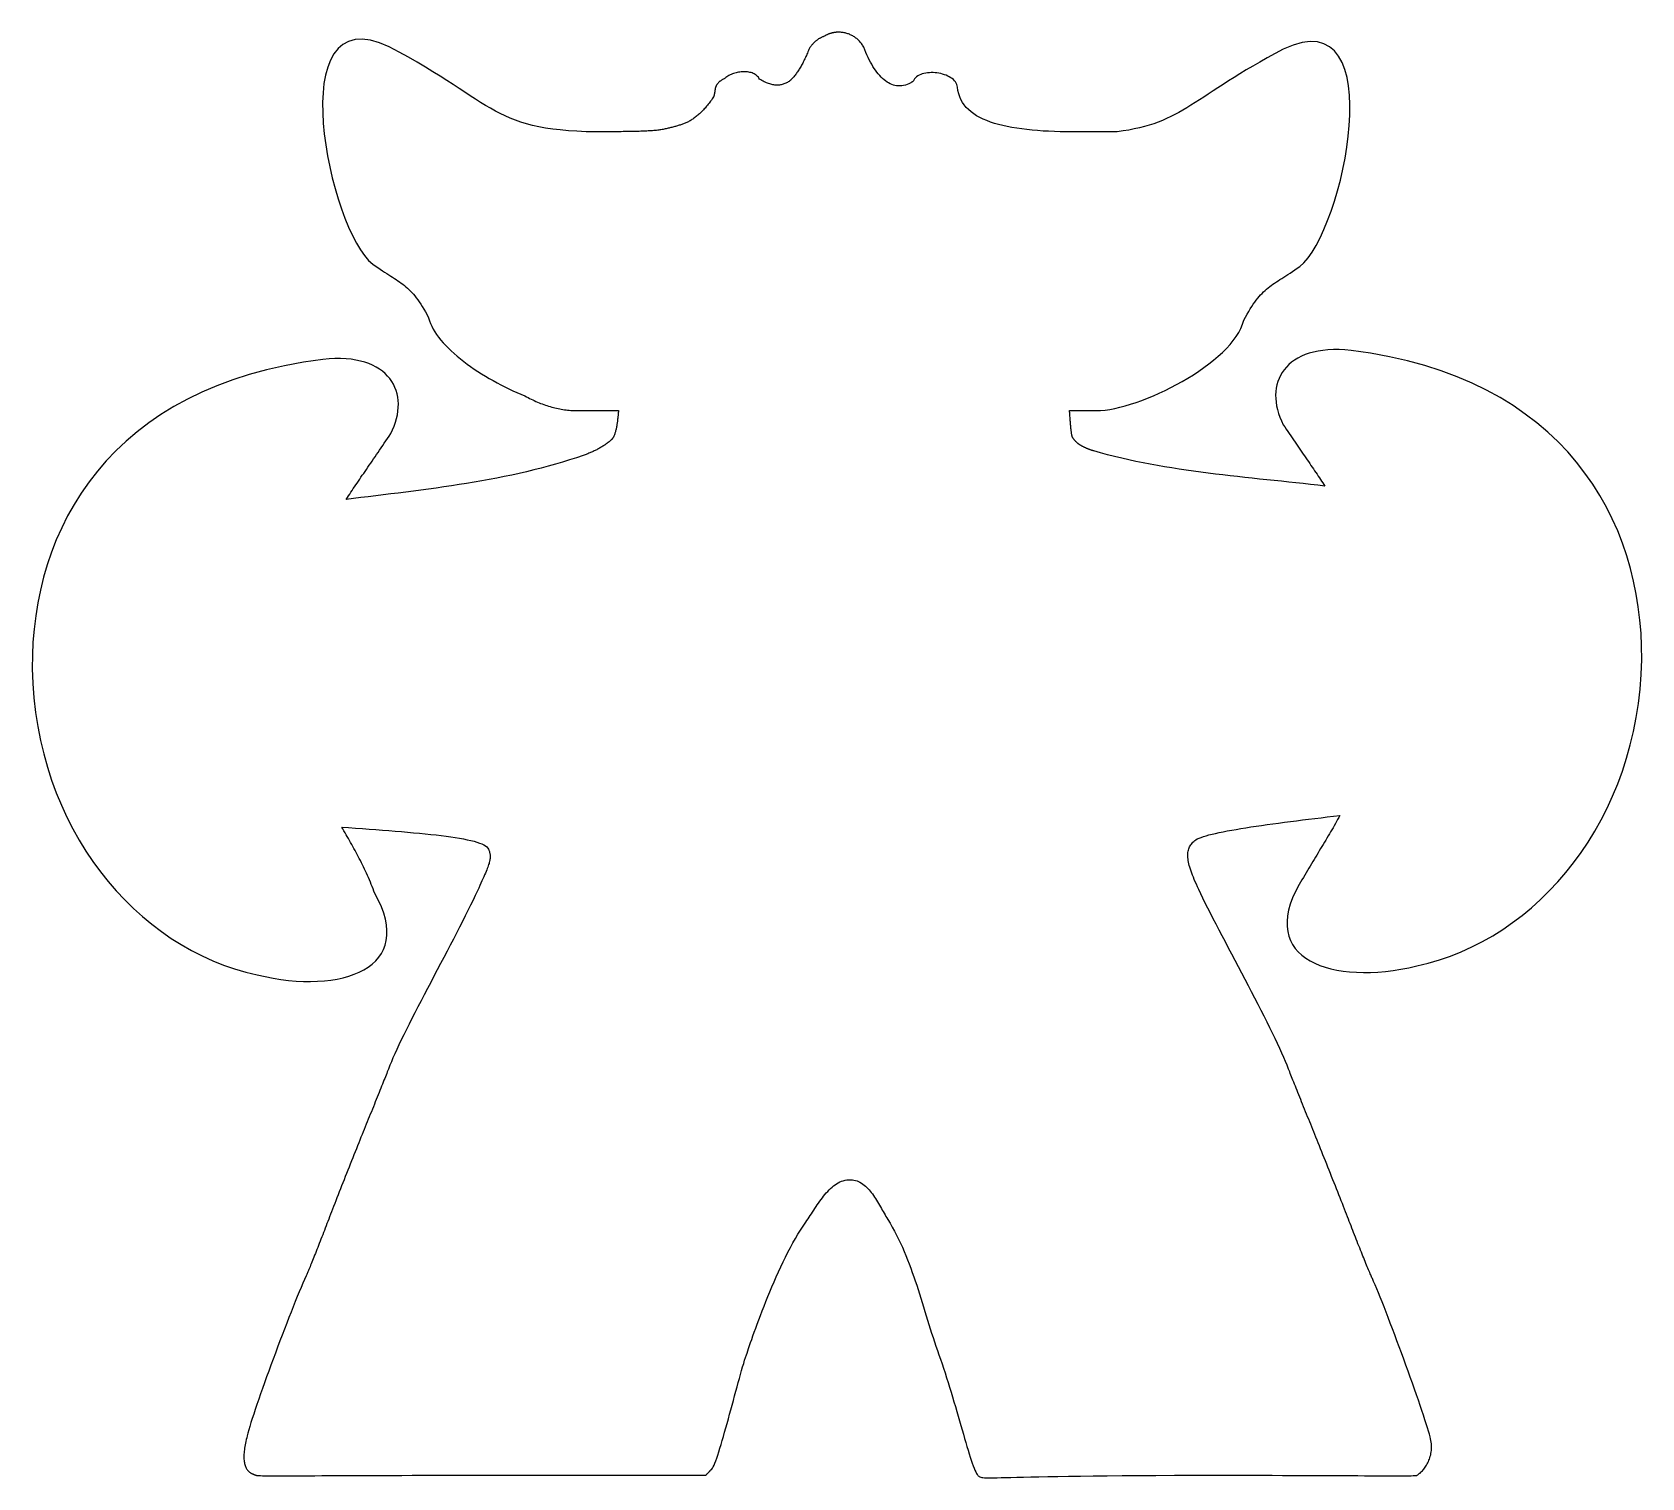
# Model space of a CAD drawing. Extents: x 3 to 206, y 0 to 183.
import ezdxf

# ---------------------------------------------------------------- set-up
doc = ezdxf.new("R2010")
doc.units = 0
doc.layers.get('0').update_dxf_attribs({"linetype": 'CONTINUOUS'})

msp = doc.modelspace()

# ---------------------------------------------------------------- linework, layer by layer
at = {"color": 7}
msp.add_lwpolyline([(104.838559, 182.807944), (104.779205, 182.807442), (104.719867, 182.805934), (104.660558, 182.803446), (104.601292, 182.799954), (104.542078, 182.795464), (104.482933, 182.789974), (104.42387, 182.783486), (104.364897, 182.775999), (104.306032, 182.767511), (104.247287, 182.758023), (104.188674, 182.747535), (104.130206, 182.736044), (104.071897, 182.723553), (104.013758, 182.710059), (103.955803, 182.695563), (103.898045, 182.680063), (103.840498, 182.663561), (103.783173, 182.646054), (103.726084, 182.627544), (103.669244, 182.608028), (103.612665, 182.587507), (103.556362, 182.56598), (103.500347, 182.543448), (103.444631, 182.519908), (103.389227, 182.495363), (103.334154, 182.46981), (103.279417, 182.443249), (103.225032, 182.41568), (103.171015, 182.387102), (103.117373, 182.357515), (103.064126, 182.326919), (103.011281, 182.295313), (102.938512, 182.267976), (102.866231, 182.239032), (102.794465, 182.208485), (102.723239, 182.176334), (102.652585, 182.142581), (102.582534, 182.107229), (102.513107, 182.070277), (102.444339, 182.031728), (102.376257, 181.991582), (102.308889, 181.949842), (102.242261, 181.906508), (102.176407, 181.861582), (102.111351, 181.815066), (102.047123, 181.76696), (101.983753, 181.717266), (101.921266, 181.665985), (101.859692, 181.613119), (101.799063, 181.558669), (101.739405, 181.502636), (101.680744, 181.445022), (101.62311, 181.385829), (101.566534, 181.325056), (101.511043, 181.262707), (101.456666, 181.198782), (101.403429, 181.133282), (101.351364, 181.06621), (101.300498, 180.997565), (101.25086, 180.927351), (101.202475, 180.855567), (101.155377, 180.782216), (101.109593, 180.707298), (101.065149, 180.630815), (101.004726, 180.476355), (100.943546, 180.323645), (100.881612, 180.172723), (100.81893, 180.023627), (100.755499, 179.876394), (100.691321, 179.731062), (100.626401, 179.587668), (100.560739, 179.446249), (100.494339, 179.306843), (100.427204, 179.169487), (100.359336, 179.034219), (100.290737, 178.901076), (100.221408, 178.770096), (100.151355, 178.641315), (100.080578, 178.514773), (100.009083, 178.390505), (99.936867, 178.26855), (99.863935, 178.148944), (99.790291, 178.031726), (99.715938, 177.916932), (99.640875, 177.804601), (99.565107, 177.694769), (99.488634, 177.587474), (99.411463, 177.482754), (99.333591, 177.380645), (99.255026, 177.281186), (99.175767, 177.184414), (99.095818, 177.090365), (99.015181, 176.999079), (98.933856, 176.910592), (98.851851, 176.824941), (98.769163, 176.742164), (98.666045, 176.664634), (98.562227, 176.59201), (98.457656, 176.524329), (98.35227, 176.461627), (98.246008, 176.403941), (98.138807, 176.351307), (98.030611, 176.30376), (97.921354, 176.261339), (97.81098, 176.224078), (97.699426, 176.192014), (97.586637, 176.165183), (97.472544, 176.143622), (97.357093, 176.127369), (97.240221, 176.116457), (97.121867, 176.110925), (97.001974, 176.110806), (96.880477, 176.116137), (96.757319, 176.126959), (96.632439, 176.143302), (96.505775, 176.165207), (96.377264, 176.192708), (96.246853, 176.225842), (96.114474, 176.264644), (95.980074, 176.309153), (95.843586, 176.359403), (95.704952, 176.415431), (95.564112, 176.477274), (95.421007, 176.544968), (95.275573, 176.618548), (95.127751, 176.698053), (94.97748, 176.783516), (94.824702, 176.874976), (94.75822, 176.995243), (94.681211, 177.106648), (94.594276, 177.209323), (94.498021, 177.303399), (94.393048, 177.389008), (94.279957, 177.466281), (94.159354, 177.53535), (94.031841, 177.596347), (93.89802, 177.649402), (93.758492, 177.694647), (93.613866, 177.732215), (93.464738, 177.762235), (93.311717, 177.784841), (93.155401, 177.800163), (92.996394, 177.808333), (92.8353, 177.809481), (92.672719, 177.803742), (92.509259, 177.791245), (92.345519, 177.772122), (92.182102, 177.746504), (92.019613, 177.714523), (91.858654, 177.676311), (91.699825, 177.631999), (91.543731, 177.581719), (91.390977, 177.525602), (91.242164, 177.463779), (91.097892, 177.396383), (90.958769, 177.323544), (90.825395, 177.245394), (90.698372, 177.162065), (90.578304, 177.073688), (90.465795, 176.980395), (90.401541, 176.950137), (90.338401, 176.918901), (90.276425, 176.886691), (90.215663, 176.853515), (90.156164, 176.819378), (90.097974, 176.784288), (90.041147, 176.748251), (89.985727, 176.711274), (89.931765, 176.673361), (89.879312, 176.634521), (89.828414, 176.59476), (89.779124, 176.554083), (89.731486, 176.512498), (89.685552, 176.47001), (89.641372, 176.426626), (89.598991, 176.382353), (89.558462, 176.337198), (89.519833, 176.291165), (89.483151, 176.244262), (89.448467, 176.196496), (89.41583, 176.147872), (89.385289, 176.098397), (89.356892, 176.048078), (89.330698, 175.99692), (89.306727, 175.944931), (89.285057, 175.892117), (89.265743, 175.838484), (89.248809, 175.784038), (89.23431, 175.728787), (89.222298, 175.672735), (89.212826, 175.615891), (89.205947, 175.55826), (89.202984, 175.528387), (89.199835, 175.498621), (89.196501, 175.468962), (89.192982, 175.439409), (89.189305, 175.409961), (89.185442, 175.380618), (89.181394, 175.351379), (89.177187, 175.322243), (89.172795, 175.29321), (89.168244, 175.26428), (89.163508, 175.235451), (89.158613, 175.206723), (89.153559, 175.178095), (89.148321, 175.149567), (89.142923, 175.121138), (89.137367, 175.092807), (89.131652, 175.064574), (89.125778, 175.036438), (89.119746, 175.008398), (89.113554, 174.980454), (89.107204, 174.952606), (89.100696, 174.924852), (89.094028, 174.897192), (89.087202, 174.869625), (89.080217, 174.842151), (89.073073, 174.814768), (89.065797, 174.787478), (89.058362, 174.760277), (89.050769, 174.733167), (89.043043, 174.706147), (89.035158, 174.679215), (89.027142, 174.652372), (88.930024, 174.505395), (88.832686, 174.361774), (88.73511, 174.221471), (88.637275, 174.084447), (88.539163, 173.95066), (88.440759, 173.820073), (88.342043, 173.692646), (88.242996, 173.568339), (88.143603, 173.447112), (88.043841, 173.328927), (87.943697, 173.213744), (87.84315, 173.101523), (87.742182, 172.992225), (87.640778, 172.885811), (87.538913, 172.78224), (87.436578, 172.681475), (87.333747, 172.583474), (87.230406, 172.488199), (87.126536, 172.395611), (87.022119, 172.305669), (86.917137, 172.218335), (86.811571, 172.133569), (86.705404, 172.05133), (86.598616, 171.971582), (86.491192, 171.894282), (86.383113, 171.819393), (86.274358, 171.746874), (86.164913, 171.676687), (86.054757, 171.608792), (85.943875, 171.543148), (85.832245, 171.479718), (85.71985, 171.418461), (85.620144, 171.376602), (85.519232, 171.335449), (85.417119, 171.294997), (85.313812, 171.255239), (85.209321, 171.216173), (85.103651, 171.177793), (84.996812, 171.140094), (84.88881, 171.103071), (84.779653, 171.066721), (84.669351, 171.031037), (84.557906, 170.996016), (84.445331, 170.961652), (84.331629, 170.927941), (84.21681, 170.894878), (84.100883, 170.862458), (83.983853, 170.830676), (83.865727, 170.799527), (83.746516, 170.769008), (83.626223, 170.739112), (83.504859, 170.709836), (83.382431, 170.681175), (83.258947, 170.653122), (83.134413, 170.625675), (83.008837, 170.598829), (82.882225, 170.572577), (82.754588, 170.546915), (82.625932, 170.52184), (82.496262, 170.497345), (82.365589, 170.473427), (82.233922, 170.45008), (82.101263, 170.427299), (81.967624, 170.405082), (81.798569, 170.388765), (81.627709, 170.373673), (81.455018, 170.359748), (81.280459, 170.346927), (81.104003, 170.335147), (80.925619, 170.32435), (80.745268, 170.314473), (80.562928, 170.305453), (80.378558, 170.297233), (80.19213, 170.28975), (80.003612, 170.282943), (79.812972, 170.276751), (79.620178, 170.271113), (79.425196, 170.265967), (79.227994, 170.261255), (79.028543, 170.256913), (78.826806, 170.252881), (78.622757, 170.249097), (78.416358, 170.245501), (78.20758, 170.242033), (77.996393, 170.238627), (77.78276, 170.235228), (77.566651, 170.231772), (77.348037, 170.228198), (77.126879, 170.224446), (76.90315, 170.220453), (76.676818, 170.216162), (76.44785, 170.211508), (76.216213, 170.20643), (75.981876, 170.200869), (75.744804, 170.194762), (75.50497, 170.18805), (74.165501, 170.198241), (72.913787, 170.228855), (71.744143, 170.279955), (70.650893, 170.351604), (69.628355, 170.443864), (68.670854, 170.556798), (67.772708, 170.690469), (66.928234, 170.84494), (66.131759, 171.020274), (65.377601, 171.216533), (64.660081, 171.43378), (63.973516, 171.672077), (63.312232, 171.931488), (62.670546, 172.212076), (62.04278, 172.513903), (61.423253, 172.837031), (60.806287, 173.181525), (60.186204, 173.547445), (59.557321, 173.934856), (58.91396, 174.343819), (58.250444, 174.774398), (57.561093, 175.226656), (56.840222, 175.700655), (56.082159, 176.196457), (55.281221, 176.714127), (54.431728, 177.253726), (53.528002, 177.815317), (52.564363, 178.398963), (51.535131, 179.004727), (50.434628, 179.632671), (49.257174, 180.282858), (47.997088, 180.955352), (46.746183, 181.476372), (45.610631, 181.794128), (44.586551, 181.920046), (43.67005, 181.865552), (42.857247, 181.642072), (42.144256, 181.26103), (41.527187, 180.733852), (41.002158, 180.071965), (40.565281, 179.286792), (40.212668, 178.389761), (39.940436, 177.392296), (39.744694, 176.305824), (39.621563, 175.141768), (39.567151, 173.911556), (39.577576, 172.626613), (39.64895, 171.298363), (39.777384, 169.938234), (39.958996, 168.55765), (40.189898, 167.168036), (40.466205, 165.780819), (40.784028, 164.407424), (41.139485, 163.059276), (41.528687, 161.747802), (41.947747, 160.484425), (42.392782, 159.280573), (42.859904, 158.147671), (43.345226, 157.097143), (43.844866, 156.140416), (44.354932, 155.288916), (44.871541, 154.554067), (45.390807, 153.947296), (45.908843, 153.480027), (46.232537, 153.252056), (46.543711, 153.037877), (46.842949, 152.836209), (47.130845, 152.645766), (47.407991, 152.465273), (47.674974, 152.293439), (47.932384, 152.12899), (48.180812, 151.97064), (48.42085, 151.817105), (48.653085, 151.667107), (48.878108, 151.519361), (49.096511, 151.372586), (49.308882, 151.225499), (49.515812, 151.076819), (49.71789, 150.925263), (49.915709, 150.769551), (50.109855, 150.608398), (50.300921, 150.440523), (50.489495, 150.264646), (50.676172, 150.07948), (50.861536, 149.883747), (51.046178, 149.676163), (51.230693, 149.455447), (51.415666, 149.220317), (51.601692, 148.96949), (51.789356, 148.701684), (51.97925, 148.415616), (52.171964, 148.110006), (52.368089, 147.783569), (52.568215, 147.435028), (52.772934, 147.063095), (52.98283, 146.66649), (53.084084, 146.319531), (53.213436, 145.971118), (53.369887, 145.621651), (53.55242, 145.271527), (53.760036, 144.921145), (53.991724, 144.570908), (54.246475, 144.221211), (54.523282, 143.872456), (54.821142, 143.525037), (55.139041, 143.179359), (55.475978, 142.835816), (55.83094, 142.494807), (56.202923, 142.156736), (56.590919, 141.821998), (56.993921, 141.490994), (57.410918, 141.16412), (57.840908, 140.841778), (58.282879, 140.524365), (58.735827, 140.212281), (59.198742, 139.905923), (59.670616, 139.605692), (60.150446, 139.311989), (60.637221, 139.025207), (61.129933, 138.745752), (61.627575, 138.474017), (62.129143, 138.210404), (62.633624, 137.955312), (63.140015, 137.709135), (63.647308, 137.47228), (64.154494, 137.245141), (64.660565, 137.028119), (65.164517, 136.821612), (65.359274, 136.713098), (65.554806, 136.607506), (65.751069, 136.504868), (65.948019, 136.405216), (66.145605, 136.308587), (66.343783, 136.215012), (66.542509, 136.124527), (66.741732, 136.037164), (66.941411, 135.952958), (67.141494, 135.871943), (67.34194, 135.794153), (67.5427, 135.719619), (67.743728, 135.64838), (67.94498, 135.580467), (68.146405, 135.515914), (68.347962, 135.454753), (68.549601, 135.397021), (68.751277, 135.34275), (68.952945, 135.291976), (69.154558, 135.244729), (69.35607, 135.201047), (69.557431, 135.160962), (69.758599, 135.124508), (69.959529, 135.091718), (70.16017, 135.062627), (70.360481, 135.03728), (70.56041, 135.01569), (70.759914, 134.997884), (70.958947, 134.983914), (71.157464, 134.973833), (71.355415, 134.967642), (71.552757, 134.965261), (71.722675, 134.965245), (71.892593, 134.965229), (72.062514, 134.965213), (72.232432, 134.965197), (72.40235, 134.965179), (72.572268, 134.965163), (72.742186, 134.965147), (72.912104, 134.965131), (73.082025, 134.965115), (73.251943, 134.965099), (73.421861, 134.965083), (73.591779, 134.965067), (73.761697, 134.965049), (73.931618, 134.965033), (74.101536, 134.965017), (74.271454, 134.965001), (74.441372, 134.964985), (74.61129, 134.96497), (74.78121, 134.964954), (74.951129, 134.964938), (75.121047, 134.964919), (75.290965, 134.964903), (75.460883, 134.964888), (75.630801, 134.964872), (75.800721, 134.964856), (75.97064, 134.96484), (76.140558, 134.964824), (76.310476, 134.964808), (76.480394, 134.96479), (76.650314, 134.964774), (76.820232, 134.964758), (76.990151, 134.964742), (76.982769, 134.876702), (76.975096, 134.785955), (76.967105, 134.69269), (76.958744, 134.59709), (76.94996, 134.499348), (76.940726, 134.399653), (76.931016, 134.298188), (76.920777, 134.195149), (76.909982, 134.090715), (76.898578, 133.985083), (76.88654, 133.878434), (76.873813, 133.770963), (76.860346, 133.662852), (76.846138, 133.554293), (76.831109, 133.445473), (76.815234, 133.336581), (76.798486, 133.227805), (76.780812, 133.119334), (76.762186, 133.011352), (76.742553, 132.904053), (76.721889, 132.797625), (76.700141, 132.692249), (76.677281, 132.588122), (76.653257, 132.485427), (76.628015, 132.384353), (76.601544, 132.285092), (76.573797, 132.187826), (76.544732, 132.092748), (76.514308, 132.000046), (76.482489, 131.909905), (76.449236, 131.822516), (76.414505, 131.738066), (76.405535, 131.717588), (76.396195, 131.697241), (76.386512, 131.677053), (76.376484, 131.656998), (76.366112, 131.637101), (76.355423, 131.617337), (76.34439, 131.597731), (76.333066, 131.578284), (76.321424, 131.558996), (76.309465, 131.539867), (76.297215, 131.520923), (76.284673, 131.502137), (76.271841, 131.483537), (76.258744, 131.465096), (76.245383, 131.446839), (76.231757, 131.428768), (76.217866, 131.410883), (76.203737, 131.393182), (76.189371, 131.375667), (76.174766, 131.358363), (76.159949, 131.341244), (76.144921, 131.324337), (76.129681, 131.307616), (76.114229, 131.291106), (76.098566, 131.274807), (76.082717, 131.258747), (76.066683, 131.242899), (76.050464, 131.227262), (76.034087, 131.211863), (76.01755, 131.196676), (76.000855, 131.181727), (75.984001, 131.167016), (75.890653, 131.087805), (75.795991, 131.010129), (75.700055, 130.933966), (75.602885, 130.859298), (75.50452, 130.786106), (75.405003, 130.714364), (75.304368, 130.644059), (75.202663, 130.575164), (75.099922, 130.507664), (74.996187, 130.441537), (74.891502, 130.376759), (74.785902, 130.313314), (74.679428, 130.251179), (74.572121, 130.190339), (74.46402, 130.130765), (74.355168, 130.072443), (74.245604, 130.015351), (74.135365, 129.959468), (74.024497, 129.904774), (73.913033, 129.851249), (73.801019, 129.798872), (73.688495, 129.747624), (73.575496, 129.697483), (73.462067, 129.64843), (73.348243, 129.600445), (73.234073, 129.553505), (73.119587, 129.507592), (73.004832, 129.462684), (72.889847, 129.418763), (72.774669, 129.375808), (72.659339, 129.333798), (72.543902, 129.29271), (71.674767, 128.994837), (70.796075, 128.709058), (69.908345, 128.43496), (69.012095, 128.172139), (68.107837, 127.920179), (67.196088, 127.678675), (66.277365, 127.447218), (65.352186, 127.225394), (64.421061, 127.012796), (63.48451, 126.809014), (62.543051, 126.613638), (61.597198, 126.42626), (60.647465, 126.246467), (59.69437, 126.073853), (58.738428, 125.908007), (57.780155, 125.748519), (56.820069, 125.594979), (55.858684, 125.446979), (54.896516, 125.304106), (53.934084, 125.165954), (52.9719, 125.032115), (52.010484, 124.902172), (51.050345, 124.775723), (50.092009, 124.652353), (49.135982, 124.531655), (48.182786, 124.413217), (47.232937, 124.296634), (46.286948, 124.181492), (45.345339, 124.067385), (44.408621, 123.9539), (43.477314, 123.840627), (42.551934, 123.72716), (42.696815, 123.949622), (42.843719, 124.173745), (42.992645, 124.399604), (43.143593, 124.627273), (43.296554, 124.856831), (43.451528, 125.088346), (43.608513, 125.321902), (43.767507, 125.557566), (43.928503, 125.795416), (44.0915, 126.035531), (44.256494, 126.277979), (44.423485, 126.522838), (44.592464, 126.770186), (44.763435, 127.020093), (44.936391, 127.272635), (45.111328, 127.527892), (45.288244, 127.785932), (45.467137, 128.046835), (45.648004, 128.310675), (45.830839, 128.577523), (46.015642, 128.847459), (46.202411, 129.120557), (46.391139, 129.39689), (46.581827, 129.676536), (46.774467, 129.959566), (46.96906, 130.24606), (47.165601, 130.536088), (47.364088, 130.829728), (47.564518, 131.127053), (47.766887, 131.428141), (47.971191, 131.733063), (48.177431, 132.041898), (48.409579, 132.520153), (48.610323, 132.997946), (48.779577, 133.474125), (48.917253, 133.947549), (49.023269, 134.41707), (49.097538, 134.881546), (49.139977, 135.339831), (49.150507, 135.790782), (49.129023, 136.233252), (49.075456, 136.666095), (48.98972, 137.088169), (48.871724, 137.498326), (48.721388, 137.895426), (48.538624, 138.278318), (48.323351, 138.645861), (48.075479, 138.99691), (47.794925, 139.330319), (47.481603, 139.644943), (47.13543, 139.939636), (46.756317, 140.213258), (46.344186, 140.464657), (45.898942, 140.692696), (45.42051, 140.896221), (44.908797, 141.074095), (44.363724, 141.22517), (43.785202, 141.348302), (43.173147, 141.442345), (42.527473, 141.506155), (41.848097, 141.538585), (41.134934, 141.538492), (40.387896, 141.504731), (39.606899, 141.436157), (37.131617, 141.078263), (34.754523, 140.637509), (32.474357, 140.116608), (30.289854, 139.518277), (28.199754, 138.845227), (26.202792, 138.100176), (24.297706, 137.285836), (22.483234, 136.404922), (20.758112, 135.460151), (19.121078, 134.454234), (17.57087, 133.389887), (16.106225, 132.269826), (14.72588, 131.096761), (13.428573, 129.873413), (12.213041, 128.602489), (11.07802, 127.286708), (10.02225, 125.928787), (9.044467, 124.531436), (8.143408, 123.09737), (7.31781, 121.629306), (6.566412, 120.129954), (5.88795, 118.602033), (5.281162, 117.048257), (4.744785, 115.471338), (4.277557, 113.87399), (3.878214, 112.258931), (3.545494, 110.628873), (3.278135, 108.986533), (3.074874, 107.334622), (2.934448, 105.675857), (2.855595, 104.012953), (2.837053, 102.348621), (2.911049, 100.465746), (3.0553, 98.613898), (3.268039, 96.794305), (3.547497, 95.008204), (3.891908, 93.256826), (4.299503, 91.541405), (4.768515, 89.863172), (5.297176, 88.223361), (5.883719, 86.623206), (6.526376, 85.063937), (7.223379, 83.546787), (7.97296, 82.072992), (8.773353, 80.643779), (9.622789, 79.260387), (10.5195, 77.924045), (11.461719, 76.635987), (12.447679, 75.397446), (13.475611, 74.209652), (14.543748, 73.073844), (15.650322, 71.991245), (16.793566, 70.963098), (17.971712, 69.99063), (19.182993, 69.075074), (20.425639, 68.217665), (21.697885, 67.419634), (22.997963, 66.682214), (24.324104, 66.006638), (25.674541, 65.39414), (27.047506, 64.84595), (28.441233, 64.363303), (29.853952, 63.947431), (31.283895, 63.599564), (32.294796, 63.372933), (33.294943, 63.182126), (34.281886, 63.027093), (35.253185, 62.90779), (36.206388, 62.824171), (37.139047, 62.776189), (38.048722, 62.763806), (38.932957, 62.786957), (39.789312, 62.84561), (40.615336, 62.939715), (41.408586, 63.069223), (42.166612, 63.234093), (42.886967, 63.434276), (43.567208, 63.669727), (44.204883, 63.940395), (44.797547, 64.246243), (45.342752, 64.587217), (45.838055, 64.963272), (46.281007, 65.374363), (46.669159, 65.820445), (47.000065, 66.301468), (47.271282, 66.81739), (47.480358, 67.368162), (47.62485, 67.953741), (47.702307, 68.574075), (47.710297, 69.229122), (47.646347, 69.918836), (47.508026, 70.643169), (47.292885, 71.402074), (46.998475, 72.195506), (46.622352, 73.023419), (46.162066, 73.885768), (46.055945, 74.180437), (45.94727, 74.472354), (45.83614, 74.761589), (45.722652, 75.048209), (45.606905, 75.332287), (45.488993, 75.613888), (45.36902, 75.893085), (45.247079, 76.169945), (45.12327, 76.444535), (44.997691, 76.716928), (44.870439, 76.987192), (44.741614, 77.255398), (44.611309, 77.521614), (44.479626, 77.785906), (44.346662, 78.048346), (44.212513, 78.309003), (44.077282, 78.567948), (43.941061, 78.825247), (43.803949, 79.08097), (43.666048, 79.33519), (43.527452, 79.58797), (43.388257, 79.839385), (43.248565, 80.089498), (43.108473, 80.338384), (42.96808, 80.58611), (42.82748, 80.832744), (42.686772, 81.078357), (42.546056, 81.32302), (42.40543, 81.566796), (42.26499, 81.809761), (42.124834, 82.051979), (41.98506, 82.293522), (42.861329, 82.227117), (43.731736, 82.161622), (44.594961, 82.096812), (45.449679, 82.032458), (46.294567, 81.968331), (47.128301, 81.904204), (47.94956, 81.839846), (48.757015, 81.775034), (49.54935, 81.709534), (50.325235, 81.643121), (51.083351, 81.575567), (51.822372, 81.506643), (52.540975, 81.436121), (53.237837, 81.363774), (53.911635, 81.28937), (54.561047, 81.212686), (55.184747, 81.133488), (55.781411, 81.051552), (56.349718, 80.96665), (56.888346, 80.878552), (57.395965, 80.78703), (57.87126, 80.691854), (58.3129, 80.592799), (58.719567, 80.489635), (59.089933, 80.382135), (59.422681, 80.270071), (59.71648, 80.153215), (59.970014, 80.031335), (60.181953, 79.904205), (60.350977, 79.771601), (60.475763, 79.633288), (60.554987, 79.489042), (60.593267, 79.385987), (60.628184, 79.286223), (60.65954, 79.189023), (60.687146, 79.093659), (60.7108, 78.999412), (60.730326, 78.905549), (60.745513, 78.811352), (60.756176, 78.716088), (60.762129, 78.619037), (60.763187, 78.519474), (60.759113, 78.41667), (60.749747, 78.3099), (60.734877, 78.198442), (60.714319, 78.081567), (60.687887, 77.958549), (60.65538, 77.828668), (60.616608, 77.691193), (60.571378, 77.545402), (60.51949, 77.390568), (60.460758, 77.225966), (60.394985, 77.05087), (60.321979, 76.864555), (60.241543, 76.666295), (60.15349, 76.455367), (60.057618, 76.23104), (59.953742, 75.992595), (59.841662, 75.739304), (59.72119, 75.470442), (59.592128, 75.185282), (59.454286, 74.883099), (59.307469, 74.563167), (59.151481, 74.224765), (58.881717, 73.648098), (58.591271, 73.040998), (58.281719, 72.405781), (57.954641, 71.744765), (57.611614, 71.060272), (57.254215, 70.35462), (56.884023, 69.630125), (56.502618, 68.889109), (56.111574, 68.133888), (55.712472, 67.366781), (55.306889, 66.590107), (54.896401, 65.806187), (54.482588, 65.017337), (54.067031, 64.225878), (53.651301, 63.434126), (53.23698, 62.6444), (52.825648, 61.859019), (52.418877, 61.080305), (52.018251, 60.310571), (51.625344, 59.552141), (51.241736, 58.807331), (50.869007, 58.078459), (50.508729, 57.367844), (50.162484, 56.677808), (49.831848, 56.010664), (49.518401, 55.368737), (49.223722, 54.75434), (48.949386, 54.169793), (48.696971, 53.617417), (48.468056, 53.09953), (48.264221, 52.618451), (48.08704, 52.176497), (48.04523, 52.068967), (47.997457, 51.946812), (47.943927, 51.810557), (47.884853, 51.660718), (47.820438, 51.497814), (47.750897, 51.322371), (47.676436, 51.134903), (47.597264, 50.935934), (47.51359, 50.725982), (47.425624, 50.505568), (47.333575, 50.275211), (47.237651, 50.035435), (47.138059, 49.786756), (47.035012, 49.529695), (46.928718, 49.26477), (46.819384, 48.992506), (46.707219, 48.713421), (46.592435, 48.428036), (46.475241, 48.136867), (46.355839, 47.840439), (46.234446, 47.539269), (46.111269, 47.233879), (45.986515, 46.924787), (45.860394, 46.612518), (45.733116, 46.297585), (45.604886, 45.980513), (45.47592, 45.661823), (45.34642, 45.342031), (45.216599, 45.021658), (45.086665, 44.701226), (44.956826, 44.381255), (44.827291, 44.062266), (44.696002, 43.738664), (44.560959, 43.405006), (44.422455, 43.06204), (44.280789, 42.710515), (44.136252, 42.351171), (43.989144, 41.984757), (43.839752, 41.61202), (43.688379, 41.233706), (43.535315, 40.850557), (43.380854, 40.463326), (43.225295, 40.072754), (43.068929, 39.679588), (42.912052, 39.284576), (42.754961, 38.88846), (42.597949, 38.49199), (42.441308, 38.095912), (42.285339, 37.700971), (42.130332, 37.307911), (41.976586, 36.917481), (41.824389, 36.530428), (41.674045, 36.147493), (41.525842, 35.769425), (41.380075, 35.396974), (41.237044, 35.03088), (41.097037, 34.671891), (40.960356, 34.320755), (40.827289, 33.978217), (40.698135, 33.645022), (40.573188, 33.321915), (40.452745, 33.009646), (40.337095, 32.708958), (40.226539, 32.420599), (40.118425, 32.138469), (40.010015, 31.856259), (39.901488, 31.574417), (39.793019, 31.293382), (39.684783, 31.01359), (39.576955, 30.735489), (39.469712, 30.459515), (39.363225, 30.186111), (39.257672, 29.915715), (39.153228, 29.648771), (39.050069, 29.38572), (38.948369, 29.127002), (38.848303, 28.873055), (38.750048, 28.624326), (38.653779, 28.38125), (38.559669, 28.144271), (38.467896, 27.913827), (38.378633, 27.690365), (38.292059, 27.47432), (38.208345, 27.266132), (38.127668, 27.066247), (38.050204, 26.875104), (37.976125, 26.693143), (37.905611, 26.520804), (37.838836, 26.358529), (37.775973, 26.206759), (37.717199, 26.065935), (37.662689, 25.936498), (37.612617, 25.818888), (37.567159, 25.713547), (37.526493, 25.620916), (37.49079, 25.541433), (37.290971, 25.096253), (37.077709, 24.608422), (36.852131, 24.080996), (36.615365, 23.517031), (36.368544, 22.919592), (36.112789, 22.291735), (35.849235, 21.636516), (35.579008, 20.956997), (35.303239, 20.256235), (35.023053, 19.537288), (34.739581, 18.803217), (34.45395, 18.057079), (34.16729, 17.301932), (33.880727, 16.540837), (33.595393, 15.77685), (33.312416, 15.013032), (33.03292, 14.25244), (32.758042, 13.498134), (32.488903, 12.75317), (32.226634, 12.020611), (31.972367, 11.30351), (31.727226, 10.604931), (31.492342, 9.927931), (31.268843, 9.275566), (31.057856, 8.650898), (30.860511, 8.056986), (30.677938, 7.496884), (30.511264, 6.973654), (30.361616, 6.490356), (30.230126, 6.050044), (30.117921, 5.655783), (30.026129, 5.310627), (29.965595, 5.066519), (29.909837, 4.829371), (29.858862, 4.599106), (29.812679, 4.375658), (29.771291, 4.158951), (29.734707, 3.948914), (29.702936, 3.745476), (29.675982, 3.548568), (29.653863, 3.358113), (29.636559, 3.174045), (29.624098, 2.99629), (29.616478, 2.824776), (29.613726, 2.659433), (29.615843, 2.500188), (29.622801, 2.34697), (29.634654, 2.199711), (29.651376, 2.058334), (29.672993, 1.922769), (29.699501, 1.792946), (29.730913, 1.66879), (29.767235, 1.550236), (29.80847, 1.437206), (29.854629, 1.329634), (29.90572, 1.227444), (29.961748, 1.130564), (30.022722, 1.038929), (30.088642, 0.95246), (30.159524, 0.871088), (30.235372, 0.794745), (30.316192, 0.723355), (30.401991, 0.656847), (30.492778, 0.595151), (30.513256, 0.586499), (30.533762, 0.577847), (30.554267, 0.569195), (30.574746, 0.560543), (30.595251, 0.551892), (30.615756, 0.54324), (30.636235, 0.534588), (30.65674, 0.525936), (30.677245, 0.517284), (30.697724, 0.508632), (30.718229, 0.49998), (30.738708, 0.491328), (30.759187, 0.482677), (30.779692, 0.474025), (30.800171, 0.465373), (30.820676, 0.456721), (30.841181, 0.448069), (30.86166, 0.439417), (30.882165, 0.430765), (30.90267, 0.422113), (30.923149, 0.413462), (30.943654, 0.40481), (30.964159, 0.396158), (30.984638, 0.387506), (31.005143, 0.378854), (31.025648, 0.370202), (31.046127, 0.36155), (31.066632, 0.352898), (31.087138, 0.344247), (31.107616, 0.335595), (31.128122, 0.326943), (31.148627, 0.318291), (31.199707, 0.305432), (31.309261, 0.29424), (31.476551, 0.284662), (31.700849, 0.276593), (31.981421, 0.269952), (32.317535, 0.26466), (32.708454, 0.260612), (33.153449, 0.257728), (33.651786, 0.255876), (34.202733, 0.255082), (34.805555, 0.255238), (35.459517, 0.256296), (36.163891, 0.258149), (36.917943, 0.26053), (37.72094, 0.263546), (38.572144, 0.267065), (39.470831, 0.271007), (40.416261, 0.275294), (41.407702, 0.279818), (42.444425, 0.284528), (43.525692, 0.289316), (44.650774, 0.294105), (45.818936, 0.298815), (47.029445, 0.303339), (48.281569, 0.307626), (49.574575, 0.311568), (50.907731, 0.315087), (52.280299, 0.318103), (53.691552, 0.320484), (55.140757, 0.322336), (56.627176, 0.323395), (58.15008, 0.323575), (59.083954, 0.323413), (60.017827, 0.323252), (60.951703, 0.323091), (61.885576, 0.322929), (62.81945, 0.322768), (63.753323, 0.322606), (64.687196, 0.322445), (65.621072, 0.322284), (66.554946, 0.32212), (67.488819, 0.321958), (68.422692, 0.321797), (69.356566, 0.321635), (70.290439, 0.321474), (71.224315, 0.321313), (72.158188, 0.321151), (73.092062, 0.32099), (74.025935, 0.320828), (74.959808, 0.320667), (75.893684, 0.320506), (76.827557, 0.320344), (77.761431, 0.320183), (78.695304, 0.320021), (79.629177, 0.31986), (80.563051, 0.319696), (81.496927, 0.319535), (82.4308, 0.319373), (83.364673, 0.319212), (84.298547, 0.31905), (85.23242, 0.318889), (86.166296, 0.318728), (87.100169, 0.318566), (88.034043, 0.318405), (88.057696, 0.343196), (88.08135, 0.367988), (88.105004, 0.392779), (88.128658, 0.417571), (88.152311, 0.442362), (88.175965, 0.467154), (88.199619, 0.491945), (88.223273, 0.516736), (88.246926, 0.541528), (88.27058, 0.566319), (88.294234, 0.591111), (88.317888, 0.615902), (88.341541, 0.640694), (88.365195, 0.665485), (88.388849, 0.690277), (88.412503, 0.715068), (88.436156, 0.73986), (88.45981, 0.764651), (88.483464, 0.789442), (88.507118, 0.814234), (88.530771, 0.839025), (88.554425, 0.863817), (88.578079, 0.888608), (88.601733, 0.9134), (88.625386, 0.938191), (88.64904, 0.962983), (88.672694, 0.987774), (88.696348, 1.012566), (88.720001, 1.037357), (88.743655, 1.062149), (88.767309, 1.08694), (88.790963, 1.111731), (88.876825, 1.22406), (88.971094, 1.388171), (89.073257, 1.601068), (89.1828, 1.859759), (89.299211, 2.161254), (89.421986, 2.502559), (89.550605, 2.88068), (89.684561, 3.292628), (89.82334, 3.735409), (89.966435, 4.206031), (90.113329, 4.701497), (90.263514, 5.218821), (90.416478, 5.75501), (90.571709, 6.307066), (90.728697, 6.872002), (90.886928, 7.446822), (91.045893, 8.028535), (91.205079, 8.614148), (91.363975, 9.200671), (91.522068, 9.785109), (91.678853, 10.36447), (91.833808, 10.935761), (91.986431, 11.495989), (92.136206, 12.042164), (92.282624, 12.571293), (92.425171, 13.080381), (92.563336, 13.566439), (92.696607, 14.026472), (92.824475, 14.457489), (92.946426, 14.856494), (93.061951, 15.2205), (93.170539, 15.546512), (93.250358, 15.779739), (93.343915, 16.053284), (93.450839, 16.364992), (93.57075, 16.712713), (93.703278, 17.094287), (93.848042, 17.507561), (94.00467, 17.950381), (94.172789, 18.420593), (94.35202, 18.916041), (94.541988, 19.434571), (94.74232, 19.97403), (94.952637, 20.532262), (95.17257, 21.107111), (95.401738, 21.696426), (95.639771, 22.298048), (95.886288, 22.909826), (96.140918, 23.529604), (96.403284, 24.155228), (96.673011, 24.784542), (96.949723, 25.415393), (97.233047, 26.045628), (97.522607, 26.673087), (97.818025, 27.295623), (98.11893, 27.911073), (98.424944, 28.517289), (98.735695, 29.112114), (99.050803, 29.693393), (99.369898, 30.258972), (99.6926, 30.806696), (100.018535, 31.334413), (100.34733, 31.839963), (100.67861, 32.321198), (100.820191, 32.523771), (100.962304, 32.73253), (101.105131, 32.94663), (101.248845, 33.165229), (101.39363, 33.387482), (101.539662, 33.61255), (101.687122, 33.839589), (101.836183, 34.067752), (101.98703, 34.296201), (102.139837, 34.524092), (102.294785, 34.750581), (102.452053, 34.974826), (102.611817, 35.195983), (102.774258, 35.413211), (102.939553, 35.625666), (103.107881, 35.832504), (103.279421, 36.032884), (103.454353, 36.225964), (103.632854, 36.410897), (103.815102, 36.586842), (104.001276, 36.752958), (104.191554, 36.908401), (104.386118, 37.052329), (104.58514, 37.183898), (104.788806, 37.302265), (104.997289, 37.406585), (105.210771, 37.496019), (105.429431, 37.569724), (105.653443, 37.626853), (105.88299, 37.666567), (106.11825, 37.688025), (106.359399, 37.690406), (106.570396, 37.675404), (106.775199, 37.643982), (106.974015, 37.596878), (107.167045, 37.53482), (107.354489, 37.458538), (107.536554, 37.36876), (107.713438, 37.266213), (107.885349, 37.151627), (108.052483, 37.025733), (108.215049, 36.889255), (108.373246, 36.742928), (108.527276, 36.587477), (108.677342, 36.423631), (108.823646, 36.25212), (108.966394, 36.073672), (109.105784, 35.889017), (109.242021, 35.698884), (109.375307, 35.504), (109.505848, 35.305094), (109.63384, 35.102897), (109.759488, 34.898136), (109.882998, 34.691539), (110.004569, 34.483838), (110.124404, 34.27576), (110.242704, 34.068035), (110.359677, 33.861388), (110.475519, 33.656553), (110.590436, 33.454257), (110.70463, 33.255227), (110.818305, 33.060195), (110.931661, 32.869888), (111.044902, 32.685034), (111.341564, 32.196185), (111.626631, 31.701903), (111.900655, 31.202428), (112.164188, 30.698003), (112.41778, 30.18887), (112.661985, 29.675269), (112.897356, 29.157445), (113.124443, 28.635639), (113.343795, 28.110092), (113.55597, 27.581047), (113.761517, 27.048745), (113.960986, 26.513427), (114.154931, 25.975339), (114.343902, 25.434718), (114.528451, 24.891809), (114.709133, 24.346852), (114.886496, 23.800088), (115.061095, 23.251763), (115.233479, 22.702117), (115.404201, 22.151392), (115.573812, 21.599829), (115.742868, 21.04767), (115.911913, 20.495156), (116.081505, 19.942532), (116.252196, 19.390037), (116.424535, 18.837915), (116.599073, 18.286407), (116.776365, 17.735756), (116.956961, 17.186201), (117.141413, 16.637987), (117.330273, 16.091355), (117.524093, 15.546546), (117.720234, 14.994829), (117.915563, 14.428599), (118.109883, 13.849799), (118.303, 13.260371), (118.494717, 12.662254), (118.684839, 12.057385), (118.873174, 11.447711), (119.059526, 10.835163), (119.243697, 10.22169), (119.425495, 9.609227), (119.604723, 8.999717), (119.78119, 8.395099), (119.954696, 7.797313), (120.125048, 7.208298), (120.29205, 6.629998), (120.45551, 6.06435), (120.615231, 5.513295), (120.771017, 4.978773), (120.922674, 4.462724), (121.070007, 3.967091), (121.212821, 3.493812), (121.35092, 3.044827), (121.484112, 2.622076), (121.612197, 2.2275), (121.734984, 1.86304), (121.852277, 1.530633), (121.963881, 1.232223), (122.0696, 0.969751), (122.16924, 0.745151), (122.262606, 0.560369), (122.349503, 0.417346), (122.429735, 0.318016), (122.494921, 0.254997), (122.559982, 0.199977), (122.63058, 0.152567), (122.712376, 0.112371), (122.811032, 0.078999), (122.932205, 0.052057), (123.08156, 0.031155), (123.264758, 0.015888), (123.487455, 0.005887), (123.755314, 0.000754), (124.073996, -0.00004), (124.449165, 0.003347), (124.886476, 0.010438), (125.391595, 0.020809), (125.97018, 0.034091), (126.627892, 0.049887), (127.37039, 0.067773), (128.203338, 0.087379), (129.132396, 0.108334), (130.163225, 0.130215), (131.301484, 0.152651), (132.552836, 0.17522), (133.922939, 0.197551), (135.417456, 0.219247), (137.042048, 0.239937), (138.802377, 0.259199), (140.704098, 0.276661), (142.752878, 0.291901), (144.954373, 0.304549), (147.314247, 0.314206), (149.83816, 0.320503), (152.531775, 0.323149), (154.050925, 0.322979), (155.52504, 0.321921), (156.953957, 0.320069), (158.337514, 0.317688), (159.675543, 0.314671), (160.967879, 0.311153), (162.21436, 0.30721), (163.414823, 0.302924), (164.569099, 0.2984), (165.677026, 0.29369), (166.738442, 0.288901), (167.753177, 0.284112), (168.72107, 0.279403), (169.641955, 0.274878), (170.51567, 0.270592), (171.342051, 0.26665), (172.120929, 0.263131), (172.852142, 0.260114), (173.535527, 0.257733), (174.170918, 0.255881), (174.75815, 0.254823), (175.297062, 0.254664), (175.787483, 0.255458), (176.229255, 0.25731), (176.622211, 0.260167), (176.966186, 0.264215), (177.261016, 0.269534), (177.506536, 0.276175), (177.702582, 0.284244), (177.848992, 0.293822), (177.945596, 0.305014), (177.992234, 0.317873), (178.086042, 0.380254), (178.181337, 0.449167), (178.277701, 0.524542), (178.374711, 0.606295), (178.471953, 0.694351), (178.569002, 0.788635), (178.665443, 0.889069), (178.760857, 0.995571), (178.854821, 1.10807), (178.94692, 1.226487), (179.036733, 1.350743), (179.123841, 1.480759), (179.207828, 1.616464), (179.288269, 1.757775), (179.36475, 1.904619), (179.436849, 2.056916), (179.504146, 2.214589), (179.566227, 2.377562), (179.622666, 2.545757), (179.67305, 2.719096), (179.716958, 2.897505), (179.753968, 3.080903), (179.783662, 3.269213), (179.805622, 3.462361), (179.819434, 3.660267), (179.824672, 3.862853), (179.820915, 4.070043), (179.807739, 4.281762), (179.784747, 4.49793), (179.751504, 4.718471), (179.707592, 4.943305), (179.652593, 5.172358), (179.561303, 5.505318), (179.448321, 5.892281), (179.314934, 6.329743), (179.162423, 6.814185), (178.992071, 7.342092), (178.805167, 7.909957), (178.602985, 8.51426), (178.386818, 9.151493), (178.157943, 9.81814), (177.917648, 10.510686), (177.667215, 11.22562), (177.407926, 11.959431), (177.141064, 12.708601), (176.867917, 13.469617), (176.589765, 14.23897), (176.307894, 15.013143), (176.023584, 15.788626), (175.738122, 16.5619), (175.45279, 17.329457), (175.168871, 18.087781), (174.887651, 18.833361), (174.61041, 19.56268), (174.338434, 20.272229), (174.073006, 20.958489), (173.815411, 21.617953), (173.56693, 22.247103), (173.328847, 22.842429), (173.102449, 23.400416), (172.889015, 23.91755), (172.689831, 24.390318), (172.506181, 24.81521), (172.339345, 25.188706), (172.295369, 25.286271), (172.246474, 25.396753), (172.192851, 25.519692), (172.134682, 25.654621), (172.072159, 25.801081), (172.005468, 25.958606), (171.934792, 26.126733), (171.860325, 26.305002), (171.782249, 26.49294), (171.700752, 26.690095), (171.616022, 26.895996), (171.528247, 27.110184), (171.437611, 27.332193), (171.344306, 27.561563), (171.248513, 27.797826), (171.150424, 28.040523), (171.050224, 28.289186), (170.9481, 28.543355), (170.844241, 28.802568), (170.738831, 29.066357), (170.632058, 29.334261), (170.524113, 29.605819), (170.415176, 29.880565), (170.30544, 30.158036), (170.195093, 30.437769), (170.084315, 30.719299), (169.973301, 31.002165), (169.862232, 31.285904), (169.7513, 31.570051), (169.640685, 31.854142), (169.530584, 32.137717), (169.421176, 32.420308), (169.309551, 32.708667), (169.19286, 33.009355), (169.0714, 33.321624), (168.945469, 33.644731), (168.815357, 33.977926), (168.681364, 34.320464), (168.543786, 34.6716), (168.40292, 35.030589), (168.259058, 35.396683), (168.112497, 35.769134), (167.963537, 36.147202), (167.812467, 36.530136), (167.659589, 36.91719), (167.505196, 37.30762), (167.349584, 37.70068), (167.193049, 38.09562), (167.035886, 38.491699), (166.878393, 38.888169), (166.720863, 39.284285), (166.563597, 39.679297), (166.406884, 40.072463), (166.251026, 40.463035), (166.096314, 40.850266), (165.943049, 41.233415), (165.791522, 41.611729), (165.64203, 41.984466), (165.494871, 42.35088), (165.350337, 42.710224), (165.208729, 43.061749), (165.070342, 43.404715), (164.935468, 43.738373), (164.804404, 44.061975), (164.675123, 44.380964), (164.545533, 44.700935), (164.415847, 45.021367), (164.286273, 45.34174), (164.157016, 45.661532), (164.028286, 45.980222), (163.900293, 46.297294), (163.773246, 46.612227), (163.647352, 46.924496), (163.52282, 47.233588), (163.399858, 47.538978), (163.278676, 47.840148), (163.159481, 48.136576), (163.042482, 48.427745), (162.927889, 48.71313), (162.815907, 48.992215), (162.706747, 49.264479), (162.60062, 49.529404), (162.497732, 49.786465), (162.398288, 50.035144), (162.302504, 50.27492), (162.210582, 50.505277), (162.122735, 50.725691), (162.039169, 50.935643), (161.960096, 51.134612), (161.885719, 51.32208), (161.81625, 51.497523), (161.751898, 51.660427), (161.692872, 51.810266), (161.639376, 51.946521), (161.591624, 52.068676), (161.549822, 52.176206), (161.360328, 52.649749), (161.144216, 53.161932), (160.903125, 53.710313), (160.638685, 54.292457), (160.352527, 54.905922), (160.046283, 55.548275), (159.721586, 56.217076), (159.38007, 56.909887), (159.023366, 57.624267), (158.653106, 58.357782), (158.270923, 59.107992), (157.878446, 59.872461), (157.477313, 60.648746), (157.069151, 61.434413), (156.655597, 62.227025), (156.23828, 63.024141), (155.818834, 63.823322), (155.39889, 64.622134), (154.980081, 65.418138), (154.564037, 66.208893), (154.152393, 66.991962), (153.746781, 67.764908), (153.348835, 68.525291), (152.960183, 69.270678), (152.582461, 69.998626), (152.217299, 70.706696), (151.866329, 71.392454), (151.531187, 72.053459), (151.213499, 72.687277), (150.914903, 73.291466), (150.63703, 73.863588), (150.381511, 74.401205), (150.227349, 74.733289), (150.0824, 75.053043), (149.946634, 75.360804), (149.820029, 75.65691), (149.702551, 75.941699), (149.59418, 76.215506), (149.494885, 76.478674), (149.404641, 76.731533), (149.323419, 76.974429), (149.251193, 77.207691), (149.187934, 77.431663), (149.133617, 77.64668), (149.088215, 77.853078), (149.051702, 78.051198), (149.024048, 78.241378), (149.005236, 78.423951), (148.995208, 78.599256), (148.993886, 78.767634), (149.0014, 78.929419), (149.017645, 79.084952), (149.042595, 79.234566), (149.076205, 79.3786), (149.118462, 79.517395), (149.169333, 79.651285), (149.228796, 79.780608), (149.29682, 79.9057), (149.37338, 80.026903), (149.458449, 80.144553), (149.552, 80.258985), (149.654005, 80.370538), (149.764437, 80.479549), (149.883269, 80.586359), (150.019551, 80.685303), (150.198049, 80.784762), (150.417365, 80.88469), (150.676093, 80.985031), (150.972837, 81.085731), (151.30619, 81.186741), (151.674752, 81.288008), (152.077125, 81.389475), (152.511905, 81.491091), (152.977688, 81.592805), (153.473075, 81.694566), (153.996664, 81.796317), (154.547053, 81.898007), (155.122842, 81.999583), (155.722629, 82.100993), (156.345011, 82.202183), (156.988588, 82.303103), (157.651957, 82.403697), (158.333719, 82.503914), (159.032471, 82.603704), (159.746809, 82.703007), (160.475336, 82.801776), (161.216649, 82.89996), (161.969343, 82.997502), (162.73202, 83.094347), (163.503278, 83.190449), (164.281717, 83.285752), (165.065931, 83.380203), (165.854522, 83.473752), (166.646086, 83.56634), (167.439225, 83.65792), (168.232536, 83.748439), (168.092447, 83.492222), (167.950472, 83.235645), (167.80667, 82.97864), (167.661097, 82.721131), (167.513808, 82.463054), (167.364864, 82.204334), (167.214319, 81.944902), (167.062226, 81.684684), (166.908648, 81.423615), (166.753637, 81.161619), (166.597252, 80.898628), (166.439547, 80.634569), (166.280583, 80.369372), (166.120415, 80.102965), (165.959096, 79.835281), (165.796686, 79.566247), (165.633243, 79.295793), (165.46882, 79.023846), (165.303477, 78.750336), (165.137268, 78.475193), (164.97025, 78.198344), (164.80248, 77.919722), (164.634017, 77.639253), (164.464914, 77.356868), (164.295229, 77.072497), (164.12502, 76.786067), (163.95434, 76.497504), (163.78325, 76.206746), (163.611802, 75.913714), (163.440059, 75.618344), (163.268072, 75.320558), (163.095899, 75.02029), (162.635617, 74.157942), (162.259496, 73.330029), (161.965094, 72.536597), (161.749961, 71.777692), (161.611653, 71.053358), (161.547719, 70.363645), (161.555709, 69.708598), (161.633185, 69.088263), (161.777695, 68.502685), (161.986792, 67.951912), (162.258027, 67.435991), (162.588958, 66.954968), (162.977133, 66.508886), (163.420109, 66.097795), (163.915436, 65.72174), (164.460668, 65.380766), (165.053355, 65.074918), (165.691054, 64.804249), (166.371316, 64.568799), (167.091698, 64.368615), (167.849745, 64.203746), (168.643016, 64.074237), (169.469061, 63.980133), (170.325432, 63.92148), (171.209688, 63.898329), (172.119376, 63.910712), (173.052051, 63.958694), (174.005265, 64.042313), (174.976572, 64.161616), (175.963523, 64.316649), (176.963675, 64.507456), (177.974576, 64.734087), (179.404519, 65.081953), (180.817233, 65.497825), (182.210955, 65.980473), (183.583909, 66.528663), (184.934335, 67.14116), (186.260461, 67.816737), (187.560523, 68.554157), (188.832753, 69.352188), (190.075379, 70.209597), (191.286642, 71.125153), (192.464765, 72.097621), (193.607987, 73.125768), (194.714538, 74.208366), (195.782651, 75.344175), (196.81056, 76.531969), (197.796495, 77.77051), (198.738689, 79.058568), (199.635376, 80.394909), (200.484789, 81.778302), (201.285158, 83.207515), (202.034718, 84.68131), (202.731699, 86.19846), (203.374335, 87.757729), (203.960858, 89.357884), (204.489503, 90.997695), (204.958499, 92.675928), (205.366081, 94.391349), (205.710479, 96.142726), (205.989929, 97.928828), (206.202659, 99.74842), (206.346907, 101.600268), (206.420901, 103.483144), (206.402354, 105.147476), (206.323502, 106.81038), (206.183075, 108.469145), (205.979814, 110.121055), (205.712455, 111.763395), (205.379736, 113.393454), (204.980393, 115.008513), (204.513165, 116.60586), (203.976789, 118.18278), (203.369998, 119.736556), (202.691538, 121.264477), (201.94014, 122.763828), (201.114542, 124.231893), (200.213482, 125.665958), (199.235699, 127.06331), (198.179929, 128.421231), (197.044909, 129.737012), (195.829376, 131.007935), (194.532069, 132.231284), (193.151724, 133.404349), (191.687078, 134.524409), (190.136871, 135.588757), (188.499838, 136.594673), (186.774716, 137.539445), (184.960243, 138.420359), (183.055158, 139.234699), (181.058194, 139.97975), (178.968094, 140.652799), (176.783591, 141.251131), (174.503425, 141.772032), (172.126332, 142.212785), (169.651049, 142.570679), (168.870052, 142.639254), (168.123014, 142.673015), (167.409851, 142.673107), (166.730475, 142.640677), (166.084802, 142.576868), (165.472747, 142.482824), (164.894224, 142.359693), (164.349151, 142.208618), (163.837439, 142.030744), (163.359006, 141.827219), (162.913763, 141.59918), (162.501632, 141.34778), (162.122518, 141.074159), (161.776345, 140.779466), (161.463023, 140.464842), (161.18247, 140.131433), (160.934597, 139.780384), (160.719324, 139.41284), (160.536561, 139.029948), (160.386225, 138.632849), (160.268228, 138.222692), (160.182493, 137.800618), (160.128925, 137.367775), (160.107441, 136.925305), (160.117972, 136.474354), (160.160411, 136.016069), (160.234679, 135.551593), (160.340695, 135.082072), (160.478371, 134.608647), (160.647625, 134.132469), (160.84837, 133.654676), (161.080518, 133.176421), (161.271359, 132.890597), (161.460507, 132.608159), (161.647967, 132.329048), (161.833734, 132.053201), (162.017807, 131.780556), (162.200192, 131.511049), (162.380884, 131.244621), (162.559888, 130.98121), (162.737198, 130.720754), (162.912818, 130.46319), (163.086747, 130.208457), (163.258988, 129.956497), (163.429536, 129.707241), (163.598396, 129.460634), (163.765562, 129.216608), (163.931041, 128.975107), (164.094831, 128.736067), (164.256928, 128.499426), (164.417337, 128.265122), (164.576055, 128.033093), (164.733085, 127.803278), (164.888425, 127.575615), (165.042076, 127.350042), (165.194037, 127.126498), (165.34431, 126.904923), (165.492892, 126.68525), (165.639789, 126.467421), (165.784992, 126.251375), (165.92851, 126.037047), (166.07034, 125.82438), (166.210479, 125.613306), (166.34893, 125.403769), (165.435414, 125.510825), (164.519519, 125.614915), (163.601478, 125.716541), (162.681525, 125.816213), (161.759891, 125.914431), (160.836815, 126.0117), (159.912531, 126.108527), (158.987272, 126.205415), (158.06127, 126.302866), (157.134763, 126.401391), (156.207983, 126.501489), (155.281163, 126.603665), (154.354542, 126.708427), (153.42835, 126.816277), (152.502821, 126.927719), (151.578193, 127.043257), (150.654696, 127.163399), (149.732568, 127.288648), (148.81204, 127.419508), (147.893349, 127.556483), (146.976726, 127.700078), (146.062408, 127.850797), (145.150628, 128.009148), (144.241622, 128.175632), (143.33562, 128.350751), (142.432862, 128.535018), (141.533578, 128.728928), (140.638003, 128.932994), (139.746373, 129.147714), (138.858921, 129.373596), (137.975879, 129.611144), (137.097486, 129.860861), (137.042638, 129.877133), (136.987401, 129.89404), (136.931831, 129.911529), (136.87598, 129.9296), (136.819907, 129.948226), (136.763664, 129.967382), (136.707308, 129.987041), (136.650893, 130.007202), (136.594476, 130.027813), (136.538112, 130.048874), (136.481854, 130.070331), (136.425754, 130.092186), (136.369874, 130.114411), (136.314267, 130.13698), (136.258987, 130.159866), (136.204089, 130.18307), (136.149627, 130.206539), (136.095657, 130.230272), (136.042238, 130.254243), (135.989419, 130.278426), (135.937257, 130.302794), (135.885811, 130.327321), (135.83513, 130.35198), (135.785272, 130.376772), (135.736292, 130.401643), (135.688247, 130.426593), (135.64119, 130.451596), (135.595174, 130.476626), (135.550258, 130.501655), (135.506496, 130.526658), (135.463943, 130.551635), (135.422653, 130.576532), (135.382335, 130.601562), (135.34265, 130.626909), (135.30359, 130.6526), (135.265146, 130.678661), (135.227311, 130.705093), (135.190073, 130.731898), (135.153428, 130.759103), (135.117366, 130.786723), (135.081877, 130.814771), (135.046955, 130.843261), (135.012588, 130.872209), (134.978772, 130.901628), (134.945495, 130.931534), (134.91275, 130.961943), (134.880527, 130.992867), (134.848822, 131.024321), (134.817619, 131.05632), (134.786917, 131.088879), (134.756704, 131.12201), (134.726973, 131.155734), (134.697713, 131.190059), (134.668918, 131.225002), (134.640579, 131.260575), (134.612686, 131.2968), (134.58523, 131.333682), (134.558209, 131.371243), (134.531607, 131.409494), (134.505414, 131.448448), (134.479617, 131.488125), (134.454243, 131.528535), (134.42924, 131.569696), (134.404607, 131.611619), (134.391934, 131.637496), (134.379366, 131.670873), (134.366878, 131.711505), (134.354495, 131.759148), (134.342219, 131.813563), (134.330048, 131.874507), (134.317956, 131.94174), (134.305971, 132.015016), (134.294064, 132.0941), (134.282264, 132.178748), (134.270543, 132.26872), (134.258928, 132.363772), (134.247392, 132.463665), (134.235935, 132.568154), (134.224558, 132.677004), (134.213287, 132.789968), (134.202095, 132.906805), (134.190983, 133.027278), (134.17995, 133.151142), (134.168996, 133.278158), (134.158095, 133.408082), (134.147274, 133.540673), (134.136532, 133.675692), (134.125869, 133.812897), (134.115259, 133.952044), (134.104729, 134.092895), (134.094278, 134.235209), (134.083879, 134.37874), (134.073561, 134.523253), (134.063295, 134.668501), (134.053082, 134.814244), (134.042948, 134.960244), (134.149255, 134.960244), (134.255565, 134.960244), (134.361872, 134.960244), (134.468181, 134.960244), (134.574488, 134.960244), (134.680798, 134.960244), (134.787105, 134.960244), (134.893412, 134.960244), (134.999721, 134.960244), (135.106028, 134.960244), (135.212338, 134.960244), (135.318645, 134.960244), (135.424954, 134.960244), (135.531261, 134.960244), (135.637571, 134.960244), (135.743878, 134.960244), (135.850185, 134.960244), (135.956494, 134.960244), (136.062801, 134.960244), (136.169111, 134.960244), (136.275418, 134.960244), (136.381727, 134.960244), (136.488034, 134.960244), (136.594341, 134.960244), (136.700651, 134.960244), (136.806958, 134.960244), (136.913267, 134.960244), (137.019574, 134.960244), (137.125884, 134.960244), (137.232191, 134.960244), (137.3385, 134.960244), (137.444807, 134.960244), (137.972744, 134.977733), (138.535235, 135.02939), (139.129182, 135.11398), (139.751479, 135.230281), (140.399026, 135.377058), (141.068718, 135.553083), (141.757457, 135.757132), (142.462138, 135.987973), (143.179662, 136.244378), (143.906922, 136.525117), (144.640818, 136.828962), (145.378249, 137.154688), (146.116113, 137.501062), (146.851306, 137.866856), (147.580727, 138.250841), (148.301273, 138.65179), (149.009843, 139.068474), (149.703334, 139.499666), (150.378643, 139.944134), (151.032669, 140.400649), (151.662312, 140.867985), (152.264466, 141.344915), (152.836032, 141.830206), (153.373904, 142.322632), (153.874985, 142.820962), (154.336167, 143.323972), (154.754351, 143.830427), (155.126438, 144.339104), (155.449319, 144.848771), (155.719898, 145.3582), (155.935068, 145.866163), (156.09173, 146.371432), (156.301627, 146.768035), (156.506346, 147.139962), (156.706471, 147.4885), (156.902596, 147.814925), (157.095311, 148.120524), (157.285207, 148.406578), (157.472871, 148.674368), (157.658894, 148.925177), (157.84387, 149.160291), (158.028382, 149.380985), (158.213027, 149.588548), (158.398392, 149.784258), (158.585066, 149.9694), (158.773642, 150.145256), (158.964706, 150.313107), (159.158854, 150.474236), (159.35667, 150.629925), (159.558751, 150.781454), (159.765679, 150.93011), (159.978049, 151.077174), (160.196452, 151.223927), (160.421475, 151.371652), (160.65371, 151.521629), (160.893748, 151.675145), (161.142176, 151.833477), (161.399587, 151.997913), (161.66657, 152.169731), (161.943716, 152.350214), (162.231611, 152.540647), (162.53085, 152.742308), (162.842024, 152.956483), (163.165717, 153.184452), (163.683756, 153.651722), (164.203024, 154.258498), (164.719642, 154.993353), (165.229716, 155.844863), (165.729366, 156.801602), (166.214704, 157.852143), (166.681842, 158.985061), (167.126895, 160.188931), (167.545974, 161.452326), (167.935197, 162.763821), (168.290673, 164.11199), (168.608519, 165.485408), (168.88485, 166.872648), (169.115776, 168.262285), (169.297412, 169.642893), (169.42587, 171.003047), (169.497268, 172.33132), (169.507719, 173.616287), (169.453331, 174.846523), (169.330223, 176.010601), (169.134506, 177.097097), (168.862294, 178.094583), (168.509703, 178.991634), (168.072844, 179.776825), (167.547831, 180.43873), (166.930778, 180.965924), (166.2178, 181.346979), (165.405008, 181.570472), (164.488518, 181.624975), (163.464445, 181.499064), (162.328899, 181.181312), (161.077994, 180.660294), (160.033694, 180.104644), (159.046113, 179.564153), (158.112083, 179.038783), (157.228428, 178.528499), (156.391977, 178.033265), (155.599552, 177.553046), (154.847988, 177.087805), (154.134102, 176.637507), (153.454731, 176.202116), (152.806695, 175.781596), (152.186824, 175.375912), (151.591943, 174.985027), (151.018882, 174.608906), (150.464466, 174.247513), (149.925521, 173.900812), (149.398875, 173.568767), (148.881356, 173.251343), (148.369789, 172.948504), (147.861003, 172.660213), (147.351823, 172.386436), (146.839079, 172.127136), (146.319594, 171.882278), (145.790197, 171.651825), (145.247714, 171.435743), (144.688972, 171.233994), (144.110802, 171.046544), (143.510026, 170.873357), (142.883471, 170.714396), (142.227966, 170.569626), (141.540338, 170.439011), (140.817414, 170.322516), (140.05602, 170.220104), (139.924125, 170.217829), (139.791124, 170.215633), (139.657004, 170.213543), (139.521739, 170.211558), (139.385312, 170.209653), (139.247702, 170.207854), (139.108886, 170.206134), (138.96885, 170.20452), (138.827567, 170.202986), (138.685023, 170.20153), (138.541196, 170.200155), (138.396061, 170.198858), (138.249606, 170.197641), (138.101805, 170.196503), (137.952641, 170.195445), (137.80209, 170.194466), (137.650137, 170.193567), (137.496758, 170.19272), (137.341937, 170.191953), (137.185648, 170.191265), (137.027877, 170.19063), (136.868598, 170.190074), (136.707795, 170.189571), (136.545446, 170.189122), (136.381534, 170.188725), (136.216035, 170.188407), (136.048929, 170.188143), (135.880199, 170.187923), (135.709823, 170.187755), (135.537781, 170.187637), (135.364053, 170.187568), (135.188618, 170.187545), (134.404565, 170.190638), (133.632844, 170.200234), (132.874186, 170.216805), (132.129334, 170.240821), (131.399017, 170.272757), (130.683978, 170.313083), (129.984954, 170.362271), (129.302679, 170.420792), (128.637889, 170.489119), (127.991324, 170.567724), (127.36372, 170.657078), (126.75581, 170.757654), (126.168337, 170.869923), (125.602031, 170.994356), (125.057635, 171.131427), (124.535882, 171.281606), (124.03751, 171.445366), (123.563255, 171.623179), (123.113855, 171.815516), (122.690045, 172.022849), (122.292565, 172.24565), (121.922148, 172.484391), (121.579531, 172.739544), (121.265455, 173.011581), (120.980652, 173.300973), (120.725861, 173.608193), (120.50182, 173.933712), (120.309264, 174.278002), (120.148929, 174.641536), (120.021553, 175.024784), (119.927872, 175.428219), (119.868624, 175.852313), (119.838075, 176.031951), (119.782756, 176.203634), (119.704207, 176.367145), (119.603969, 176.522268), (119.483581, 176.668784), (119.34459, 176.806479), (119.188534, 176.935134), (119.016954, 177.054533), (118.831394, 177.164458), (118.633393, 177.264694), (118.424491, 177.355023), (118.206234, 177.435229), (117.980161, 177.505094), (117.747814, 177.564401), (117.510734, 177.612934), (117.270461, 177.650477), (117.028539, 177.676811), (116.786506, 177.69172), (116.545907, 177.694988), (116.308282, 177.686397), (116.075174, 177.66573), (115.848122, 177.632772), (115.628668, 177.587304), (115.418354, 177.52911), (115.21872, 177.457973), (115.031311, 177.373677), (114.857665, 177.276004), (114.699325, 177.164738), (114.557831, 177.039661), (114.434725, 176.900557), (114.331549, 176.747209), (114.249845, 176.5794), (114.240929, 176.573935), (114.232012, 176.568491), (114.223122, 176.563067), (114.214232, 176.557663), (114.205342, 176.55228), (114.196479, 176.546917), (114.187615, 176.541574), (114.178752, 176.536251), (114.169915, 176.530949), (114.161078, 176.525667), (114.15224, 176.520405), (114.14343, 176.515164), (114.134619, 176.509943), (114.125809, 176.504742), (114.117024, 176.499561), (114.10824, 176.494399), (114.099456, 176.489258), (114.090698, 176.484139), (114.081941, 176.479037), (114.073183, 176.473957), (114.064452, 176.468896), (114.05572, 176.463856), (114.046989, 176.458834), (114.038258, 176.453833), (114.029553, 176.448854), (114.020848, 176.443893), (114.012144, 176.438953), (114.003465, 176.434032), (113.994787, 176.429132), (113.986109, 176.42425), (113.97743, 176.41939), (113.968778, 176.414548), (113.734344, 176.297278), (113.502755, 176.200652), (113.274035, 176.124269), (113.048214, 176.067732), (112.825313, 176.030642), (112.605365, 176.012603), (112.388393, 176.013211), (112.174427, 176.032074), (111.963488, 176.068791), (111.755608, 176.122963), (111.55081, 176.194194), (111.349123, 176.282083), (111.150572, 176.386233), (110.955185, 176.506246), (110.762986, 176.641723), (110.574005, 176.792265), (110.388267, 176.957476), (110.205798, 177.136955), (110.026624, 177.330305), (109.850774, 177.537128), (109.678274, 177.757025), (109.509152, 177.989598), (109.34343, 178.234448), (109.181138, 178.491177), (109.022303, 178.759388), (108.866948, 179.038681), (108.715103, 179.328658), (108.566796, 179.628921), (108.422051, 179.939072), (108.280893, 180.258711), (108.143352, 180.587442), (108.009452, 180.924866), (107.941954, 181.039558), (107.871445, 181.150717), (107.798026, 181.258336), (107.721794, 181.362408), (107.642845, 181.462925), (107.561274, 181.55988), (107.477179, 181.653267), (107.39066, 181.743078), (107.30181, 181.829307), (107.21073, 181.911945), (107.117515, 181.990987), (107.022259, 182.066424), (106.925065, 182.138251), (106.826023, 182.206459), (106.725238, 182.271042), (106.622799, 182.331993), (106.51881, 182.389304), (106.413366, 182.442969), (106.306562, 182.49298), (106.198495, 182.539331), (106.089265, 182.582014), (105.978965, 182.621023), (105.867695, 182.656349), (105.755551, 182.687987), (105.642629, 182.715928), (105.529028, 182.740167), (105.414847, 182.760696), (105.300177, 182.777508), (105.18512, 182.790594), (105.069769, 182.79995), (104.954226, 182.805567)], close=True, dxfattribs=at)

doc.saveas('drawing.dxf')
